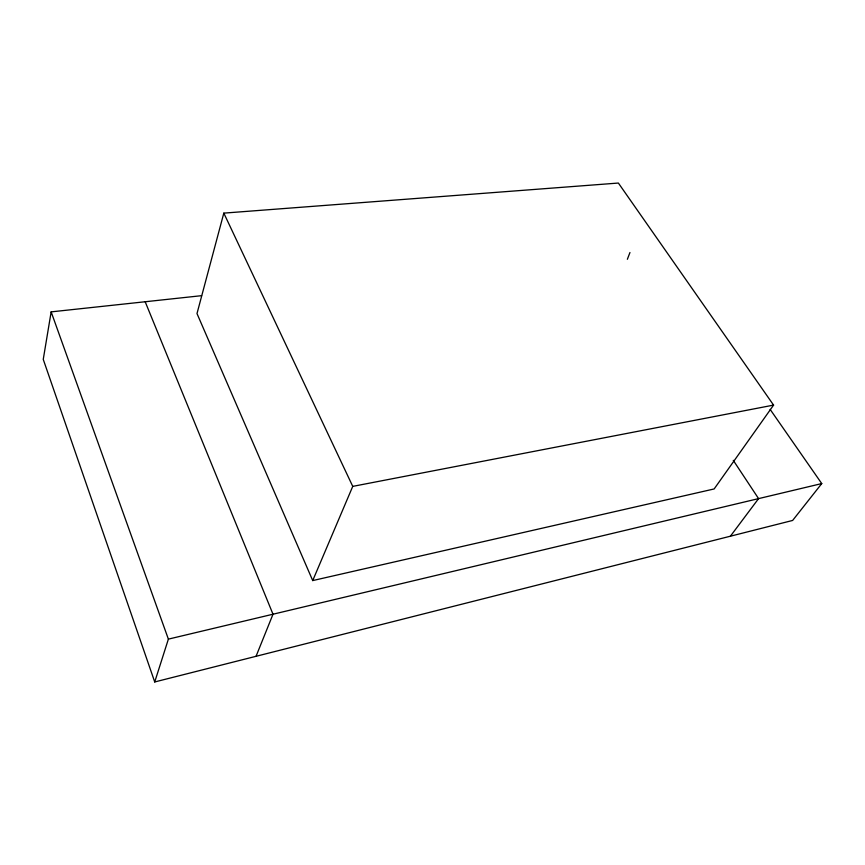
<?xml version="1.0" encoding="UTF-8"?>
<svg xmlns="http://www.w3.org/2000/svg" width="865" height="865" viewBox="0 0 865 865"><rect width="100%" height="100%" fill="white"/><g stroke="black" fill="none" stroke-linecap="round" stroke-linejoin="round"><path stroke-width="1.3" d="M201.577 295.679L51.154 311.876L43.25 359.386L154.727 681.955L792.632 520.449L821.75 483.578L770.142 409.404M223.819 213.125L196.993 313.562L312.719 580.577L714.144 488.952L773.58 405.101L618.378 183.045L223.819 213.125L352.747 486.379L312.719 580.577M154.727 681.955L168.383 639.127L51.154 311.876M627.363 259.295L629.958 252.515M256.051 656.297L273.005 614.226L145.179 301.755M730.406 536.203L758.573 498.618L733.271 460.342M168.383 639.127L821.75 483.578M352.747 486.379L773.58 405.101"/></g></svg>
